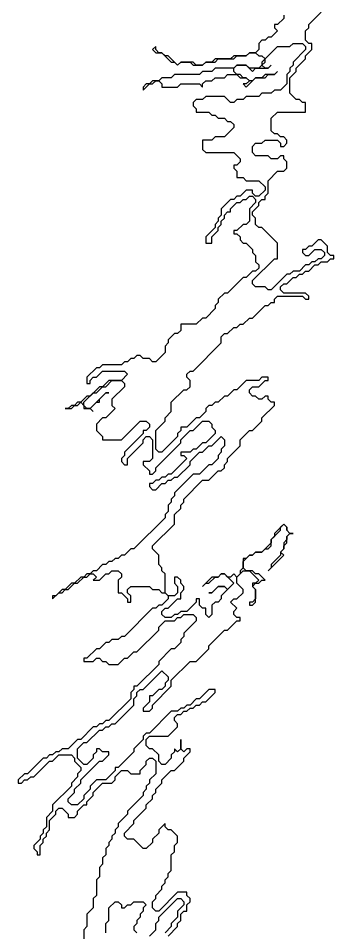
# Model space of a CAD drawing. Header units: metres. Extents: x 0 to 100, y 0 to 128.
# Drawn here: x 30.62 to 33.15, y 111.15 to 118.48 of the extents above; entities that cross this region are included whole.
import ezdxf

# ---------------------------------------------------------------- set-up
doc = ezdxf.new("R2010")
doc.units = ezdxf.units.M

msp = doc.modelspace()

# ---------------------------------------------------------------- linework, layer by layer
for points in [[(31.825, 111.125), (31.9, 111.2), (31.9, 111.225), (31.925, 111.25), (31.925, 111.3), (31.95, 111.325), (31.975, 111.325), (31.975, 111.375), (32, 111.4), (32, 111.425), (31.975, 111.45), (31.975, 111.475), (31.9, 111.475), (31.75, 111.325), (31.725, 111.325), (31.7, 111.35), (31.7, 111.4), (31.725, 111.425), (31.725, 111.45), (31.775, 111.5), (31.775, 111.525), (31.8, 111.55), (31.8, 111.575), (31.825, 111.6), (31.825, 111.625), (31.85, 111.65), (31.85, 111.775), (31.875, 111.8), (31.875, 111.85), (31.9, 111.875), (31.9, 111.925), (31.85, 111.975), (31.825, 111.975), (31.8, 112), (31.8, 112.025), (31.75, 111.975), (31.75, 111.95), (31.7, 111.9), (31.7, 111.875), (31.65, 111.825), (31.625, 111.825), (31.55, 111.9), (31.5, 111.9), (31.475, 111.925), (31.475, 111.95), (31.55, 112.025), (31.55, 112.05), (31.65, 112.15), (31.65, 112.175), (31.7, 112.225), (31.7, 112.25), (31.725, 112.275), (31.725, 112.3), (31.775, 112.35), (31.775, 112.375), (31.85, 112.45), (31.875, 112.45), (31.95, 112.525), (31.95, 112.55), (32, 112.6), (32, 112.625), (31.975, 112.625), (31.95, 112.6), (31.925, 112.625), (31.925, 112.7), (31.925, 112.625), (31.9, 112.6), (31.875, 112.625), (31.875, 112.6), (31.85, 112.575), (31.85, 112.55), (31.8, 112.5), (31.775, 112.5), (31.75, 112.525), (31.75, 112.575), (31.7, 112.625), (31.675, 112.625), (31.65, 112.65), (31.65, 112.7), (31.675, 112.725), (31.825, 112.725), (31.9, 112.8), (31.9, 112.825), (31.875, 112.85), (31.875, 112.875), (31.9, 112.9), (31.925, 112.9), (31.95, 112.925), (31.975, 112.925), (32, 112.95), (32.025, 112.95), (32.05, 112.975), (32.075, 112.975), (32.1, 113), (32.125, 113), (32.2, 113.075), (32.2, 113.1), (32.15, 113.1), (32.075, 113.025), (32.05, 113.025), (32, 112.975), (31.975, 112.975), (31.95, 112.95), (31.925, 112.95), (31.9, 112.925), (31.85, 112.925), (31.675, 112.75), (31.65, 112.75), (31.625, 112.725), (31.625, 112.7), (31.55, 112.625), (31.55, 112.6), (31.425, 112.475), (31.4, 112.475), (31.4, 112.45), (31.325, 112.375), (31.25, 112.375), (31.2, 112.325), (31.2, 112.3), (31.15, 112.25), (31.15, 112.225), (31.1, 112.175), (31.05, 112.175), (31.025, 112.2), (31.025, 112.225), (31.075, 112.275), (31.075, 112.3), (31.125, 112.35), (31.125, 112.375), (31.275, 112.525), (31.3, 112.525), (31.35, 112.575), (31.35, 112.6), (31.3, 112.6), (31.275, 112.625), (31.25, 112.625), (31.25, 112.6), (31.225, 112.575), (31.225, 112.55), (31.175, 112.5), (31.15, 112.5), (31.1, 112.55), (31.1, 112.625), (31.15, 112.675), (31.175, 112.675), (31.275, 112.775), (31.3, 112.775), (31.325, 112.8), (31.35, 112.8), (31.375, 112.825), (31.4, 112.825), (31.55, 112.975), (31.55, 113.025), (31.575, 113.05), (31.575, 113.075), (31.6, 113.1), (31.625, 113.1), (31.775, 113.25), (31.825, 113.2), (31.825, 113.175), (31.8, 113.15), (31.8, 113.125), (31.775, 113.1), (31.75, 113.1), (31.7, 113.05), (31.675, 113.05), (31.675, 113), (31.625, 112.95), (31.625, 112.925), (31.675, 112.925), (31.7, 112.95), (31.7, 112.975), (31.85, 113.125), (31.85, 113.175), (32, 113.325), (32.05, 113.325), (32.15, 113.425), (32.15, 113.45), (32.275, 113.575), (32.3, 113.575), (32.375, 113.65), (32.4, 113.65), (32.4, 113.675), (32.375, 113.675), (32.35, 113.7), (32.35, 113.725), (32.375, 113.75), (32.325, 113.8), (32.35, 113.825), (32.375, 113.825), (32.425, 113.875), (32.425, 113.9), (32.375, 113.95), (32.375, 114), (32.425, 114.05), (32.475, 114.05), (32.55, 113.975), (32.525, 113.95), (32.5, 113.95), (32.5, 113.925), (32.525, 113.9), (32.525, 113.825), (32.5, 113.8), (32.475, 113.8), (32.475, 113.775), (32.5, 113.775), (32.525, 113.8), (32.525, 113.9), (32.5, 113.925), (32.525, 113.95), (32.55, 113.95), (32.575, 113.975), (32.6, 113.975), (32.55, 114.025), (32.525, 114.025), (32.5, 114.05), (32.45, 114.05), (32.425, 114.075), (32.425, 114.125), (32.475, 114.175), (32.5, 114.175), (32.525, 114.2), (32.575, 114.2), (32.6, 114.225), (32.625, 114.225), (32.65, 114.25), (32.65, 114.3), (32.725, 114.375), (32.725, 114.4), (32.75, 114.425), (32.775, 114.4), (32.775, 114.375), (32.8, 114.35), (32.775, 114.325), (32.775, 114.3), (32.75, 114.275), (32.75, 114.225), (32.725, 114.2), (32.725, 114.175), (32.65, 114.1), (32.65, 114.075), (32.625, 114.05), (32.75, 114.175), (32.725, 114.2), (32.75, 114.225), (32.75, 114.25), (32.775, 114.275), (32.775, 114.325), (32.8, 114.35), (32.825, 114.35), (32.8, 114.35), (32.775, 114.375), (32.775, 114.4), (32.75, 114.425), (32.675, 114.35), (32.675, 114.325), (32.65, 114.3), (32.65, 114.275), (32.575, 114.2), (32.525, 114.2), (32.5, 114.175), (32.475, 114.175), (32.45, 114.15), (32.425, 114.15), (32.425, 114.075), (32.4, 114.05), (32.4, 114.025), (32.375, 114), (32.35, 114.025), (32.325, 114), (32.3, 114), (32.275, 114.025), (32.25, 114.025), (32.225, 114), (32.175, 114), (32.1, 113.925), (32.125, 113.95), (32.15, 113.95), (32.2, 114), (32.225, 114), (32.25, 114.025), (32.275, 114.025), (32.35, 113.95), (32.3, 113.9), (32.275, 113.925), (32.225, 113.925), (32.175, 113.875), (32.15, 113.875), (32.175, 113.875), (32.225, 113.925), (32.275, 113.925), (32.3, 113.9), (32.25, 113.85), (32.25, 113.825), (32.225, 113.8), (32.2, 113.8), (32.175, 113.775), (32.175, 113.7), (32.15, 113.675), (32.125, 113.7), (32.125, 113.75), (32.1, 113.75), (32.075, 113.775), (32.075, 113.825), (32.05, 113.825), (32.05, 113.8), (31.975, 113.725), (31.925, 113.725), (31.9, 113.7), (31.875, 113.7), (31.85, 113.675), (31.8, 113.675), (31.775, 113.7), (31.775, 113.725), (31.8, 113.75), (31.825, 113.75), (31.9, 113.825), (31.925, 113.825), (31.925, 113.875), (31.95, 113.9), (31.95, 113.925), (31.925, 113.95), (31.925, 113.975), (31.9, 114), (31.875, 114), (31.875, 113.95), (31.9, 113.925), (31.9, 113.875), (31.875, 113.85), (31.825, 113.85), (31.8, 113.875), (31.8, 114.025), (31.775, 114.05), (31.775, 114.075), (31.75, 114.1), (31.75, 114.175), (31.7, 114.225), (31.7, 114.25), (31.875, 114.425), (31.875, 114.5), (31.925, 114.55), (31.925, 114.575), (31.95, 114.6), (31.95, 114.625), (32.1, 114.775), (32.15, 114.775), (32.225, 114.85), (32.25, 114.85), (32.275, 114.875), (32.275, 114.9), (32.3, 114.925), (32.3, 114.95), (32.4, 115.05), (32.4, 115.1), (32.475, 115.175), (32.5, 115.175), (32.575, 115.25), (32.575, 115.275), (32.675, 115.375), (32.675, 115.4), (32.65, 115.4), (32.625, 115.425), (32.625, 115.45), (32.6, 115.45), (32.575, 115.425), (32.55, 115.425), (32.525, 115.45), (32.5, 115.45), (32.475, 115.475), (32.475, 115.5), (32.5, 115.525), (32.55, 115.525), (32.6, 115.575), (32.625, 115.575), (32.625, 115.6), (32.575, 115.6), (32.55, 115.575), (32.45, 115.575), (32.375, 115.5), (32.35, 115.5), (32.3, 115.45), (32.275, 115.45), (32.225, 115.4), (32.2, 115.4), (32.175, 115.375), (32.15, 115.375), (32.125, 115.35), (32.125, 115.325), (32.075, 115.275), (32.05, 115.275), (31.975, 115.2), (31.925, 115.2), (31.925, 115.175), (31.9, 115.15), (31.9, 115.125), (31.775, 115), (31.75, 115), (31.725, 115.025), (31.725, 115.175), (31.8, 115.25), (31.8, 115.275), (31.85, 115.325), (31.85, 115.4), (31.95, 115.5), (31.975, 115.5), (32, 115.525), (32, 115.575), (31.975, 115.6), (31.975, 115.625), (32, 115.65), (32.025, 115.65), (32.25, 115.875), (32.25, 115.925), (32.275, 115.95), (32.3, 115.95), (32.35, 116), (32.375, 116), (32.4, 116.025), (32.425, 116.025), (32.475, 116.075), (32.5, 116.075), (32.6, 116.175), (32.625, 116.175), (32.65, 116.2), (32.675, 116.2), (32.675, 116.225), (32.7, 116.25), (32.9, 116.25), (32.925, 116.225), (32.95, 116.225), (32.95, 116.25), (32.925, 116.275), (32.75, 116.275), (32.725, 116.3), (32.725, 116.325), (32.75, 116.35), (32.775, 116.35), (32.825, 116.4), (32.85, 116.4), (32.875, 116.425), (32.9, 116.425), (32.925, 116.45), (32.95, 116.45), (33, 116.5), (33.025, 116.5), (33.05, 116.525), (33.1, 116.525), (33.125, 116.55), (33.15, 116.55), (33.15, 116.575), (33.125, 116.575), (33.1, 116.6), (33.1, 116.65), (33.05, 116.7), (33.025, 116.7), (32.975, 116.65), (32.95, 116.65), (32.925, 116.625), (32.9, 116.625), (32.9, 116.6), (32.925, 116.575), (32.95, 116.575), (33, 116.625), (33.05, 116.625), (33.075, 116.6), (33.075, 116.575), (33.05, 116.55), (33.025, 116.55), (33, 116.525), (32.975, 116.525), (32.95, 116.5), (32.925, 116.5), (32.875, 116.45), (32.825, 116.45), (32.8, 116.425), (32.775, 116.425), (32.65, 116.3), (32.625, 116.3), (32.6, 116.325), (32.525, 116.325), (32.5, 116.35), (32.5, 116.375), (32.675, 116.55), (32.7, 116.55), (32.7, 116.675), (32.575, 116.8), (32.55, 116.8), (32.525, 116.825), (32.525, 116.875), (32.5, 116.9), (32.5, 116.925), (32.55, 116.975), (32.55, 117), (32.575, 117.025), (32.6, 117.025), (32.6, 117.05), (32.625, 117.075), (32.625, 117.175), (32.7, 117.25), (32.75, 117.25), (32.775, 117.275), (32.775, 117.325), (32.75, 117.35), (32.75, 117.375), (32.725, 117.375), (32.7, 117.35), (32.65, 117.35), (32.625, 117.375), (32.525, 117.375), (32.5, 117.4), (32.5, 117.45), (32.525, 117.475), (32.575, 117.475), (32.6, 117.5), (32.7, 117.5), (32.725, 117.475), (32.725, 117.45), (32.75, 117.45), (32.775, 117.475), (32.775, 117.5), (32.75, 117.525), (32.725, 117.525), (32.7, 117.55), (32.675, 117.55), (32.65, 117.575), (32.65, 117.675), (32.7, 117.725), (32.925, 117.725), (32.925, 117.8), (32.9, 117.8), (32.875, 117.825), (32.85, 117.825), (32.8, 117.875), (32.8, 118), (32.85, 118.05), (32.85, 118.075), (32.925, 118.15), (32.925, 118.175), (32.975, 118.225), (32.975, 118.275), (32.95, 118.275), (32.925, 118.3), (32.925, 118.375), (32.95, 118.4), (32.95, 118.425), (33.05, 118.525)], [(32.75, 118.5), (32.75, 118.475), (32.7, 118.425), (32.675, 118.425), (32.675, 118.4), (32.7, 118.375), (32.65, 118.325), (32.625, 118.325), (32.6, 118.3), (32.575, 118.3), (32.55, 118.275), (32.55, 118.225), (32.525, 118.2), (32.475, 118.2), (32.45, 118.175), (32.35, 118.175), (32.325, 118.15), (32.2, 118.15), (32.175, 118.125), (32.125, 118.125), (32.1, 118.1), (32.05, 118.1), (32.025, 118.125), (31.925, 118.125), (31.9, 118.1), (31.825, 118.175), (31.8, 118.175), (31.775, 118.2), (31.75, 118.2), (31.725, 118.225), (31.725, 118.25), (31.7, 118.225), (31.725, 118.2), (31.775, 118.2), (31.85, 118.125), (31.875, 118.125), (31.9, 118.1), (31.925, 118.125), (32, 118.125), (32.025, 118.1), (32.1, 118.1), (32.125, 118.125), (32.2, 118.125), (32.225, 118.15), (32.35, 118.15), (32.375, 118.175), (32.45, 118.175), (32.475, 118.2), (32.525, 118.2), (32.55, 118.175), (32.575, 118.175), (32.6, 118.15), (32.575, 118.125), (32.575, 118.1), (32.55, 118.075), (32.475, 118.075), (32.45, 118.1), (32.375, 118.1), (32.35, 118.075), (32.2, 118.075), (32.175, 118.05), (32.1, 118.05), (32.075, 118.025), (31.875, 118.025), (31.85, 118), (31.775, 118), (31.75, 117.975), (31.7, 117.975), (31.675, 117.95), (31.65, 117.95), (31.625, 117.925), (31.625, 117.9), (31.675, 117.95), (31.7, 117.95), (31.725, 117.975), (31.75, 117.975), (31.775, 117.95), (31.775, 117.925), (31.9, 117.925), (31.925, 117.95), (32.075, 117.95), (32.1, 117.925), (32.1, 117.95), (32.125, 117.975), (32.175, 117.975), (32.2, 118), (32.275, 118), (32.3, 118.025), (32.375, 118.025), (32.4, 118), (32.45, 118), (32.475, 117.975), (32.45, 117.95), (32.425, 117.95), (32.45, 117.925), (32.525, 118), (32.6, 118), (32.625, 118.025), (32.675, 118.025), (32.7, 118.05), (32.675, 118.025), (32.6, 118.025), (32.575, 118), (32.525, 118), (32.5, 117.975), (32.475, 117.975), (32.45, 118), (32.425, 118), (32.4, 118.025), (32.375, 118.025), (32.35, 118.05), (32.35, 118.075), (32.375, 118.1), (32.45, 118.1), (32.5, 118.05), (32.525, 118.075), (32.625, 118.075), (32.65, 118.1), (32.625, 118.075), (32.6, 118.075), (32.575, 118.1), (32.6, 118.125), (32.6, 118.15), (32.7, 118.25), (32.8, 118.25), (32.825, 118.275), (32.9, 118.275), (32.925, 118.25), (32.925, 118.225), (32.825, 118.125), (32.825, 118.1), (32.8, 118.075), (32.8, 118.05), (32.775, 118.025), (32.775, 117.95), (32.725, 117.9), (32.675, 117.9), (32.65, 117.875), (32.575, 117.875), (32.55, 117.85), (32.45, 117.85), (32.425, 117.825), (32.375, 117.825), (32.35, 117.8), (32.325, 117.8), (32.275, 117.85), (32.125, 117.85), (32.1, 117.825), (32.05, 117.825), (32.025, 117.8), (32.025, 117.775), (32.05, 117.75), (32.05, 117.725), (32.15, 117.725), (32.175, 117.7), (32.2, 117.7), (32.225, 117.675), (32.275, 117.675), (32.3, 117.65), (32.325, 117.65), (32.35, 117.625), (32.35, 117.6), (32.275, 117.525), (32.2, 117.525), (32.175, 117.5), (32.1, 117.5), (32.1, 117.425), (32.125, 117.4), (32.35, 117.4), (32.4, 117.35), (32.4, 117.325), (32.375, 117.3), (32.35, 117.3), (32.35, 117.275), (32.375, 117.25), (32.375, 117.2), (32.425, 117.2), (32.45, 117.175), (32.55, 117.175), (32.6, 117.125), (32.6, 117.1), (32.55, 117.05), (32.525, 117.05), (32.5, 117.075), (32.5, 117.1), (32.45, 117.1), (32.4, 117.05), (32.375, 117.05), (32.35, 117.025), (32.325, 117.025), (32.25, 116.95), (32.25, 116.9), (32.225, 116.875), (32.225, 116.85), (32.2, 116.825), (32.2, 116.8), (32.125, 116.725), (32.125, 116.675), (32.175, 116.675), (32.175, 116.725), (32.225, 116.775), (32.225, 116.8), (32.25, 116.825), (32.25, 116.85), (32.275, 116.875), (32.275, 116.9), (32.3, 116.925), (32.325, 116.925), (32.325, 116.95), (32.375, 117), (32.4, 117), (32.425, 117.025), (32.45, 117.025), (32.475, 117.05), (32.5, 117.05), (32.525, 117.025), (32.525, 117), (32.475, 116.95), (32.475, 116.85), (32.45, 116.825), (32.425, 116.825), (32.375, 116.775), (32.35, 116.775), (32.35, 116.75), (32.375, 116.75), (32.4, 116.725), (32.4, 116.7), (32.425, 116.675), (32.45, 116.675), (32.5, 116.625), (32.5, 116.6), (32.525, 116.575), (32.525, 116.525), (32.55, 116.5), (32.55, 116.475), (32.525, 116.45), (32.5, 116.45), (32.45, 116.4), (32.425, 116.4), (32.3, 116.275), (32.275, 116.275), (32.225, 116.225), (32.225, 116.2), (32.2, 116.175), (32.2, 116.15), (32.125, 116.075), (32.1, 116.075), (32.05, 116.025), (31.925, 116.025), (31.925, 115.975), (31.9, 115.95), (31.875, 115.95), (31.825, 115.9), (31.825, 115.875), (31.8, 115.85), (31.8, 115.8), (31.725, 115.725), (31.7, 115.725), (31.675, 115.75), (31.625, 115.75), (31.6, 115.775), (31.575, 115.775), (31.55, 115.75), (31.525, 115.75), (31.5, 115.725), (31.475, 115.725), (31.45, 115.7), (31.3, 115.7), (31.275, 115.675), (31.25, 115.675), (31.175, 115.6), (31.175, 115.55), (31.2, 115.55), (31.2, 115.575), (31.225, 115.6), (31.25, 115.6), (31.3, 115.65), (31.475, 115.65), (31.5, 115.625), (31.45, 115.575), (31.35, 115.575), (31.3, 115.525), (31.275, 115.525), (31.2, 115.45), (31.175, 115.45), (31.125, 115.4), (31.1, 115.4), (31.075, 115.375), (31.05, 115.375), (31.025, 115.35), (31, 115.35), (31.05, 115.35), (31.075, 115.375), (31.1, 115.375), (31.125, 115.4), (31.15, 115.375), (31.15, 115.35), (31.2, 115.35), (31.225, 115.325), (31.2, 115.35), (31.25, 115.4), (31.275, 115.4), (31.275, 115.425), (31.325, 115.475), (31.35, 115.475), (31.325, 115.475), (31.2, 115.35), (31.175, 115.35), (31.15, 115.375), (31.15, 115.4), (31.225, 115.475), (31.25, 115.475), (31.3, 115.525), (31.325, 115.525), (31.375, 115.575), (31.45, 115.575), (31.475, 115.55), (31.475, 115.525), (31.375, 115.425), (31.375, 115.375), (31.4, 115.35), (31.325, 115.275), (31.3, 115.275), (31.25, 115.225), (31.25, 115.175), (31.3, 115.125), (31.3, 115.1), (31.45, 115.1), (31.6, 115.25), (31.65, 115.25), (31.675, 115.225), (31.675, 115.2), (31.65, 115.175), (31.625, 115.175), (31.625, 115.15), (31.475, 115), (31.475, 114.975), (31.45, 114.95), (31.45, 114.925), (31.475, 114.9), (31.5, 114.9), (31.5, 114.95), (31.625, 115.075), (31.625, 115.1), (31.65, 115.125), (31.675, 115.125), (31.7, 115.1), (31.7, 114.95), (31.675, 114.925), (31.625, 114.925), (31.625, 114.9), (31.675, 114.85), (31.675, 114.825), (31.7, 114.825), (31.725, 114.85), (31.725, 114.875), (31.925, 115.075), (31.925, 115.1), (32, 115.175), (32.025, 115.175), (32.1, 115.25), (32.15, 115.25), (32.175, 115.225), (32.175, 115.2), (32.2, 115.175), (32.2, 115.15), (32.125, 115.075), (32.1, 115.075), (32.05, 115.025), (32.025, 115.025), (32, 115), (31.925, 115), (31.925, 114.975), (31.95, 114.975), (31.975, 114.95), (31.85, 114.825), (31.825, 114.825), (31.8, 114.8), (31.775, 114.8), (31.75, 114.775), (31.725, 114.775), (31.7, 114.75), (31.675, 114.75), (31.675, 114.725), (31.7, 114.7), (31.725, 114.7), (31.775, 114.75), (31.8, 114.75), (31.825, 114.775), (31.85, 114.775), (31.875, 114.8), (31.9, 114.8), (32, 114.9), (32, 114.925), (32.075, 115), (32.1, 115), (32.15, 115.05), (32.175, 115.05), (32.25, 115.125), (32.275, 115.1), (32.275, 115.05), (32.25, 115.025), (32.25, 115), (32.225, 114.975), (32.225, 114.95), (32.175, 114.9), (32.15, 114.9), (32.075, 114.825), (32.025, 114.825), (31.875, 114.675), (31.875, 114.65), (31.85, 114.625), (31.85, 114.6), (31.825, 114.575), (31.825, 114.525), (31.8, 114.5), (31.8, 114.475), (31.55, 114.225), (31.525, 114.225), (31.475, 114.175), (31.45, 114.175), (31.425, 114.15), (31.4, 114.15), (31.375, 114.125), (31.35, 114.125), (31.325, 114.1), (31.3, 114.1), (31.25, 114.05), (31.225, 114.05), (31.2, 114.025), (31.175, 114.025), (31.15, 114), (31.125, 114), (31.075, 113.95), (31.05, 113.95), (31, 113.9), (30.975, 113.9), (30.925, 113.85), (30.9, 113.85), (30.9, 113.825), (30.95, 113.875), (30.975, 113.875), (31, 113.9), (31.025, 113.9), (31.075, 113.95), (31.1, 113.95), (31.15, 114), (31.175, 114), (31.2, 114.025), (31.225, 114.025), (31.25, 114), (31.225, 113.975), (31.275, 113.975), (31.325, 114.025), (31.35, 114.025), (31.375, 114.05), (31.425, 114.05), (31.45, 114.025), (31.45, 114), (31.425, 113.975), (31.425, 113.875), (31.45, 113.875), (31.5, 113.825), (31.5, 113.8), (31.525, 113.8), (31.525, 113.85), (31.5, 113.875), (31.5, 113.9), (31.525, 113.925), (31.675, 113.925), (31.7, 113.9), (31.75, 113.9), (31.775, 113.875), (31.8, 113.875), (31.825, 113.85), (31.825, 113.825), (31.775, 113.775), (31.75, 113.775), (31.725, 113.75), (31.7, 113.75), (31.475, 113.525), (31.45, 113.525), (31.425, 113.5), (31.375, 113.5), (31.35, 113.475), (31.325, 113.475), (31.275, 113.425), (31.25, 113.425), (31.175, 113.35), (31.15, 113.35), (31.15, 113.325), (31.225, 113.325), (31.25, 113.35), (31.275, 113.35), (31.3, 113.325), (31.325, 113.325), (31.35, 113.3), (31.425, 113.3), (31.475, 113.35), (31.5, 113.35), (31.55, 113.4), (31.575, 113.4), (31.75, 113.575), (31.75, 113.6), (31.8, 113.65), (31.875, 113.65), (31.9, 113.675), (31.925, 113.675), (31.95, 113.7), (32.025, 113.7), (32.05, 113.675), (32.05, 113.65), (31.95, 113.55), (31.95, 113.525), (31.925, 113.5), (31.925, 113.475), (31.875, 113.425), (31.85, 113.425), (31.75, 113.325), (31.75, 113.3), (31.575, 113.125), (31.55, 113.125), (31.55, 113.1), (31.525, 113.075), (31.525, 113.025), (31.35, 112.85), (31.325, 112.85), (31.3, 112.825), (31.275, 112.825), (31.25, 112.8), (31.225, 112.8), (31.125, 112.7), (31.1, 112.7), (31.025, 112.625), (30.975, 112.625), (30.95, 112.6), (30.925, 112.6), (30.9, 112.575), (30.875, 112.575), (30.85, 112.55), (30.825, 112.55), (30.7, 112.425), (30.675, 112.425), (30.625, 112.375), (30.625, 112.35), (30.65, 112.35), (30.675, 112.375), (30.7, 112.375), (30.725, 112.4), (30.75, 112.4), (30.875, 112.525), (30.9, 112.525), (30.95, 112.575), (31.05, 112.575), (31.075, 112.55), (31.075, 112.525), (31.125, 112.475), (31.125, 112.45), (31.1, 112.425), (31.1, 112.4), (31.05, 112.35), (31.05, 112.325), (30.9, 112.175), (30.9, 112.125), (30.85, 112.075), (30.85, 112), (30.825, 111.975), (30.825, 111.95), (30.8, 111.925), (30.8, 111.9), (30.75, 111.85), (30.75, 111.825), (30.775, 111.8), (30.775, 111.775), (30.8, 111.775), (30.8, 111.85), (30.825, 111.875), (30.825, 111.9), (30.85, 111.925), (30.85, 111.95), (30.875, 111.975), (30.875, 112.05), (30.925, 112.1), (30.925, 112.125), (30.95, 112.15), (30.975, 112.15), (31.025, 112.1), (31.025, 112.075), (31.075, 112.075), (31.1, 112.1), (31.1, 112.125), (31.15, 112.175), (31.175, 112.175), (31.175, 112.2), (31.225, 112.25), (31.225, 112.275), (31.3, 112.35), (31.375, 112.35), (31.4, 112.375), (31.4, 112.4), (31.45, 112.45), (31.5, 112.45), (31.525, 112.425), (31.6, 112.425), (31.6, 112.45), (31.65, 112.5), (31.65, 112.525), (31.675, 112.55), (31.7, 112.55), (31.725, 112.525), (31.725, 112.425), (31.675, 112.375), (31.675, 112.35), (31.65, 112.325), (31.65, 112.3), (31.625, 112.275), (31.625, 112.25), (31.5, 112.125), (31.5, 112.1), (31.425, 112.025), (31.425, 112), (31.4, 111.975), (31.4, 111.95), (31.375, 111.925), (31.375, 111.9), (31.35, 111.875), (31.35, 111.85), (31.325, 111.825), (31.325, 111.775), (31.3, 111.75), (31.3, 111.7), (31.275, 111.675), (31.275, 111.6), (31.25, 111.575), (31.25, 111.45), (31.225, 111.425), (31.225, 111.35), (31.175, 111.3), (31.175, 111.2), (31.15, 111.175), (31.15, 111.025)], [(31.675, 111.125), (31.725, 111.175), (31.725, 111.225), (31.75, 111.25), (31.75, 111.275), (31.9, 111.425), (31.925, 111.425), (31.95, 111.4), (31.95, 111.375), (31.9, 111.325), (31.9, 111.275), (31.85, 111.225), (31.85, 111.2), (31.8, 111.15)], [(31.325, 111.15), (31.325, 111.225), (31.35, 111.25), (31.35, 111.35), (31.4, 111.4), (31.425, 111.4), (31.45, 111.375), (31.45, 111.35), (31.475, 111.35), (31.5, 111.375), (31.525, 111.375), (31.55, 111.4), (31.625, 111.4), (31.65, 111.375), (31.625, 111.35), (31.625, 111.325), (31.6, 111.3), (31.6, 111.275), (31.575, 111.25), (31.575, 111.225), (31.55, 111.2), (31.55, 111.175), (31.575, 111.15)]]:
    msp.add_lwpolyline(points)

doc.saveas('drawing.dxf')
